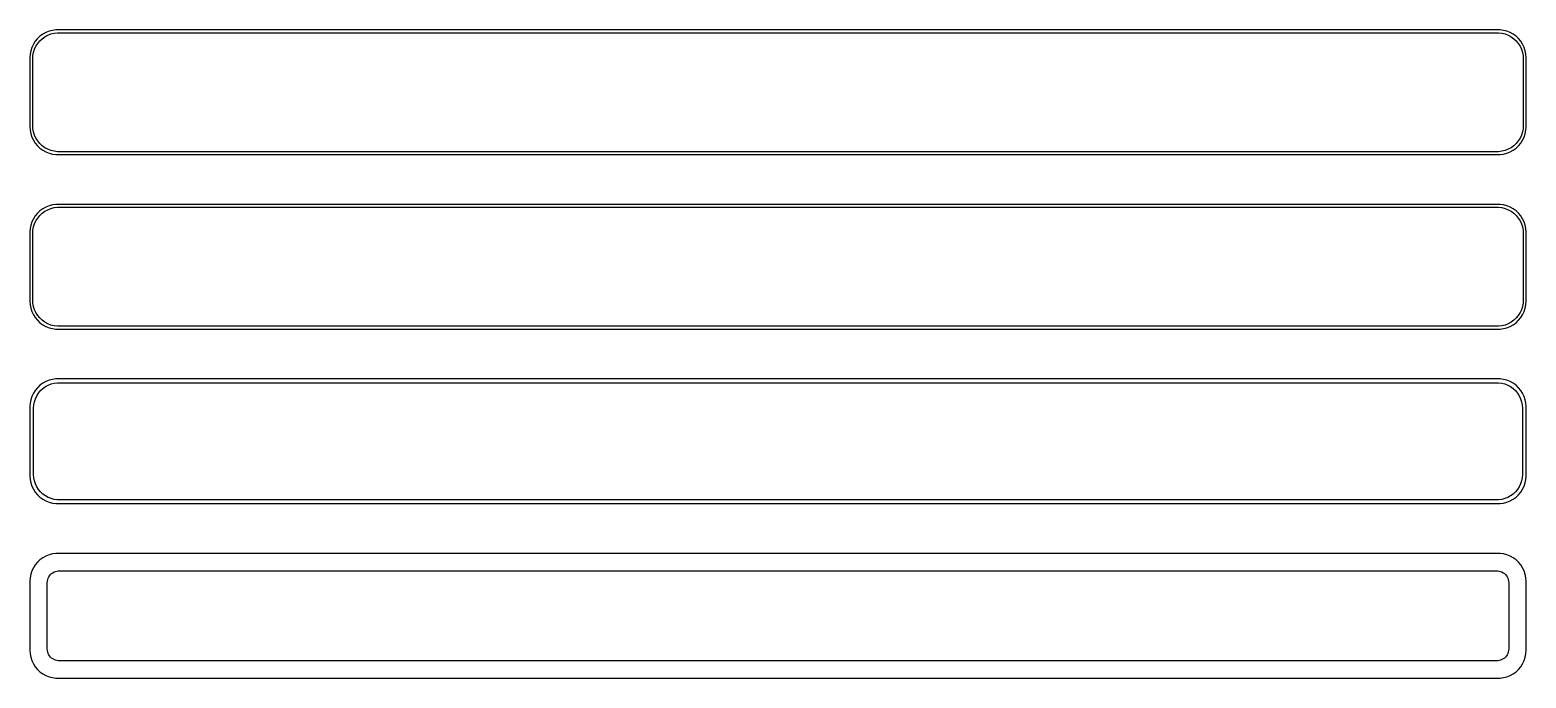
# Model space of a CAD drawing. Header units: metres. Extents: x -135 to 135, y 115 to 232.
import ezdxf

# ---------------------------------------------------------------- set-up
doc = ezdxf.new("R2010")
doc.units = ezdxf.units.M

msp = doc.modelspace()

# ---------------------------------------------------------------- linework, layer by layer
for p, q in [((-134.045, 229.689), (-134.382, 229.159)), ((-133.645, 230.173), (-134.045, 229.689)), ((-133.187, 230.603), (-133.645, 230.173)), ((-133.593, 229.292), (-133.213, 229.752)), ((-133.213, 229.752), (-132.778, 230.16)), ((-132.679, 230.972), (-133.187, 230.603)), ((-132.778, 230.16), (-132.295, 230.511)), ((-132.129, 231.274), (-132.679, 230.972)), ((-132.295, 230.511), (-131.772, 230.798)), ((-131.545, 231.505), (-132.129, 231.274)), ((-131.772, 230.798), (-131.218, 231.018)), ((-130.937, 231.661), (-131.545, 231.505)), ((-131.218, 231.018), (-130.64, 231.166)), ((-130.314, 231.74), (-130.937, 231.661)), ((-130.64, 231.166), (-130.048, 231.241)), ((130.314, 231.74), (-130.314, 231.74)), ((-130.048, 231.241), (130.048, 231.241)), ((130.048, 231.241), (130.64, 231.166)), ((130.937, 231.661), (130.314, 231.74)), ((130.64, 231.166), (131.218, 231.018)), ((131.545, 231.505), (130.937, 231.661)), ((131.218, 231.018), (131.772, 230.798)), ((132.129, 231.274), (131.545, 231.505)), ((131.772, 230.798), (132.295, 230.511)), ((132.679, 230.972), (132.129, 231.274)), ((132.295, 230.511), (132.778, 230.16)), ((133.187, 230.603), (132.679, 230.972)), ((132.778, 230.16), (133.213, 229.752)), ((133.645, 230.173), (133.187, 230.603)), ((133.213, 229.752), (133.593, 229.292)), ((134.045, 229.689), (133.645, 230.173)), ((134.382, 229.159), (134.045, 229.689)), ((-134.961, 227.377), (-135, 226.75)), ((-134.843, 227.993), (-134.961, 227.377)), ((-134.649, 228.591), (-134.843, 227.993)), ((-134.382, 229.159), (-134.649, 228.591)), ((-134.5, 226.5), (-134.463, 227.095)), ((-134.463, 227.095), (-134.351, 227.681)), ((-134.351, 227.681), (-134.166, 228.249)), ((-134.166, 228.249), (-133.912, 228.788)), ((-133.912, 228.788), (-133.593, 229.292)), ((133.593, 229.292), (133.912, 228.788)), ((133.912, 228.788), (134.166, 228.249)), ((134.166, 228.249), (134.351, 227.681)), ((134.351, 227.681), (134.463, 227.095)), ((134.649, 228.591), (134.382, 229.159)), ((134.463, 227.095), (134.5, 226.5)), ((134.843, 227.993), (134.649, 228.591)), ((134.961, 227.377), (134.843, 227.993)), ((135, 226.75), (134.961, 227.377)), ((-135, 226.75), (-135, 214.25)), ((-134.5, 214.5), (-134.5, 226.5)), ((134.5, 226.5), (134.5, 214.5)), ((135, 214.25), (135, 226.75)), ((-135, 214.25), (-134.961, 213.623)), ((-134.961, 213.623), (-134.843, 213.007)), ((-134.463, 213.905), (-134.5, 214.5)), ((-134.351, 213.319), (-134.463, 213.905)), ((-134.166, 212.751), (-134.351, 213.319)), ((134.351, 213.319), (134.166, 212.751)), ((134.463, 213.905), (134.351, 213.319)), ((134.5, 214.5), (134.463, 213.905)), ((134.843, 213.007), (134.961, 213.623)), ((134.961, 213.623), (135, 214.25)), ((-134.843, 213.007), (-134.649, 212.409)), ((-134.649, 212.409), (-134.382, 211.841)), ((-134.382, 211.841), (-134.045, 211.311)), ((-133.912, 212.212), (-134.166, 212.751)), ((-134.045, 211.311), (-133.645, 210.827)), ((-133.593, 211.708), (-133.912, 212.212)), ((-133.645, 210.827), (-133.187, 210.397)), ((-133.213, 211.248), (-133.593, 211.708)), ((-132.778, 210.84), (-133.213, 211.248)), ((-132.295, 210.489), (-132.778, 210.84)), ((132.778, 210.84), (132.295, 210.489)), ((133.213, 211.248), (132.778, 210.84)), ((133.187, 210.397), (133.645, 210.827)), ((133.593, 211.708), (133.213, 211.248)), ((133.912, 212.212), (133.593, 211.708)), ((133.645, 210.827), (134.045, 211.311)), ((134.166, 212.751), (133.912, 212.212)), ((134.045, 211.311), (134.382, 211.841)), ((134.382, 211.841), (134.649, 212.409)), ((134.649, 212.409), (134.843, 213.007)), ((-133.187, 210.397), (-132.679, 210.028)), ((-132.679, 210.028), (-132.129, 209.726)), ((-131.772, 210.202), (-132.295, 210.489)), ((-132.129, 209.726), (-131.545, 209.495)), ((-131.218, 209.982), (-131.772, 210.202)), ((-131.545, 209.495), (-130.937, 209.339)), ((-130.64, 209.834), (-131.218, 209.982)), ((-130.937, 209.339), (-130.314, 209.26)), ((-130.048, 209.759), (-130.64, 209.834)), ((-130.314, 209.26), (130.314, 209.26)), ((130.048, 209.759), (-130.048, 209.759)), ((130.64, 209.834), (130.048, 209.759)), ((130.314, 209.26), (130.937, 209.339)), ((131.218, 209.982), (130.64, 209.834)), ((130.937, 209.339), (131.545, 209.495)), ((131.772, 210.202), (131.218, 209.982)), ((131.545, 209.495), (132.129, 209.726)), ((132.295, 210.489), (131.772, 210.202)), ((132.129, 209.726), (132.679, 210.028)), ((132.679, 210.028), (133.187, 210.397)), ((-131.545, 200.005), (-132.129, 199.774)), ((-130.937, 200.161), (-131.545, 200.005)), ((-130.314, 200.24), (-130.937, 200.161)), ((130.314, 200.24), (-130.314, 200.24)), ((130.937, 200.161), (130.314, 200.24)), ((131.545, 200.005), (130.937, 200.161)), ((132.129, 199.774), (131.545, 200.005)), ((-134.382, 197.659), (-134.649, 197.091)), ((-134.045, 198.189), (-134.382, 197.659)), ((-134.166, 196.749), (-133.912, 197.288)), ((-133.645, 198.673), (-134.045, 198.189)), ((-133.912, 197.288), (-133.593, 197.792)), ((-133.187, 199.103), (-133.645, 198.673)), ((-133.593, 197.792), (-133.213, 198.252)), ((-133.213, 198.252), (-132.778, 198.66)), ((-132.679, 199.472), (-133.187, 199.103)), ((-132.778, 198.66), (-132.295, 199.011)), ((-132.129, 199.774), (-132.679, 199.472)), ((-132.295, 199.011), (-131.772, 199.298)), ((-131.772, 199.298), (-131.218, 199.518)), ((-131.218, 199.518), (-130.64, 199.666)), ((-130.64, 199.666), (-130.048, 199.741)), ((-130.048, 199.741), (130.048, 199.741)), ((130.048, 199.741), (130.64, 199.666)), ((130.64, 199.666), (131.218, 199.518)), ((131.218, 199.518), (131.772, 199.298)), ((131.772, 199.298), (132.295, 199.011)), ((132.679, 199.472), (132.129, 199.774)), ((132.295, 199.011), (132.778, 198.66)), ((133.187, 199.103), (132.679, 199.472)), ((132.778, 198.66), (133.213, 198.252)), ((133.645, 198.673), (133.187, 199.103)), ((133.213, 198.252), (133.593, 197.792)), ((133.593, 197.792), (133.912, 197.288)), ((134.045, 198.189), (133.645, 198.673)), ((133.912, 197.288), (134.166, 196.749)), ((134.382, 197.659), (134.045, 198.189)), ((134.649, 197.091), (134.382, 197.659)), ((-134.961, 195.877), (-135, 195.25)), ((-135, 195.25), (-135, 182.75)), ((-134.843, 196.493), (-134.961, 195.877)), ((-134.649, 197.091), (-134.843, 196.493)), ((-134.5, 195), (-134.463, 195.595)), ((-134.5, 183), (-134.5, 195)), ((-134.463, 195.595), (-134.351, 196.181)), ((-134.351, 196.181), (-134.166, 196.749)), ((134.166, 196.749), (134.351, 196.181)), ((134.351, 196.181), (134.463, 195.595)), ((134.463, 195.595), (134.5, 195)), ((134.5, 195), (134.5, 183)), ((134.843, 196.493), (134.649, 197.091)), ((134.961, 195.877), (134.843, 196.493)), ((135, 195.25), (134.961, 195.877)), ((135, 182.75), (135, 195.25)), ((-135, 182.75), (-134.961, 182.123)), ((-134.961, 182.123), (-134.843, 181.507)), ((-134.843, 181.507), (-134.649, 180.909)), ((-134.649, 180.909), (-134.382, 180.341)), ((-134.463, 182.405), (-134.5, 183)), ((-134.351, 181.819), (-134.463, 182.405)), ((-134.166, 181.251), (-134.351, 181.819)), ((-133.912, 180.712), (-134.166, 181.251)), ((134.166, 181.251), (133.912, 180.712)), ((134.351, 181.819), (134.166, 181.251)), ((134.463, 182.405), (134.351, 181.819)), ((134.382, 180.341), (134.649, 180.909)), ((134.5, 183), (134.463, 182.405)), ((134.649, 180.909), (134.843, 181.507)), ((134.843, 181.507), (134.961, 182.123)), ((134.961, 182.123), (135, 182.75)), ((-134.382, 180.341), (-134.045, 179.811)), ((-134.045, 179.811), (-133.645, 179.327)), ((-133.593, 180.208), (-133.912, 180.712)), ((-133.645, 179.327), (-133.187, 178.897)), ((-133.213, 179.748), (-133.593, 180.208)), ((-132.778, 179.34), (-133.213, 179.748)), ((-133.187, 178.897), (-132.679, 178.528)), ((-132.295, 178.989), (-132.778, 179.34)), ((-132.679, 178.528), (-132.129, 178.226)), ((-131.772, 178.702), (-132.295, 178.989)), ((-132.129, 178.226), (-131.545, 177.995)), ((-131.218, 178.482), (-131.772, 178.702)), ((-130.64, 178.334), (-131.218, 178.482)), ((-130.048, 178.259), (-130.64, 178.334)), ((130.048, 178.259), (-130.048, 178.259)), ((130.64, 178.334), (130.048, 178.259)), ((131.218, 178.482), (130.64, 178.334)), ((131.772, 178.702), (131.218, 178.482)), ((131.545, 177.995), (132.129, 178.226)), ((132.295, 178.989), (131.772, 178.702)), ((132.129, 178.226), (132.679, 178.528)), ((132.778, 179.34), (132.295, 178.989)), ((132.679, 178.528), (133.187, 178.897)), ((133.213, 179.748), (132.778, 179.34)), ((133.187, 178.897), (133.645, 179.327)), ((133.593, 180.208), (133.213, 179.748)), ((133.912, 180.712), (133.593, 180.208)), ((133.645, 179.327), (134.045, 179.811)), ((134.045, 179.811), (134.382, 180.341)), ((-131.545, 177.995), (-130.937, 177.839)), ((-130.937, 177.839), (-130.314, 177.76)), ((-130.314, 177.76), (130.314, 177.76)), ((130.314, 177.76), (130.937, 177.839)), ((130.937, 177.839), (131.545, 177.995)), ((-133.187, 167.603), (-133.645, 167.173)), ((-132.679, 167.972), (-133.187, 167.603)), ((-132.129, 168.274), (-132.679, 167.972)), ((-132.203, 167.366), (-131.699, 167.643)), ((-131.545, 168.505), (-132.129, 168.274)), ((-131.699, 167.643), (-131.165, 167.854)), ((-130.937, 168.661), (-131.545, 168.505)), ((-131.165, 167.854), (-130.608, 167.997)), ((-130.314, 168.74), (-130.937, 168.661)), ((-130.608, 167.997), (-130.037, 168.069)), ((130.314, 168.74), (-130.314, 168.74)), ((-130.037, 168.069), (130.037, 168.069)), ((130.037, 168.069), (130.608, 167.997)), ((130.937, 168.661), (130.314, 168.74)), ((130.608, 167.997), (131.165, 167.854)), ((131.545, 168.505), (130.937, 168.661)), ((131.165, 167.854), (131.699, 167.643)), ((132.129, 168.274), (131.545, 168.505)), ((131.699, 167.643), (132.203, 167.366)), ((132.679, 167.972), (132.129, 168.274)), ((133.187, 167.603), (132.679, 167.972)), ((133.645, 167.173), (133.187, 167.603)), ((-134.843, 164.993), (-134.961, 164.377)), ((-134.649, 165.591), (-134.843, 164.993)), ((-134.382, 166.159), (-134.649, 165.591)), ((-134.045, 166.689), (-134.382, 166.159)), ((-134.185, 164.639), (-134.007, 165.185)), ((-133.645, 167.173), (-134.045, 166.689)), ((-134.007, 165.185), (-133.762, 165.706)), ((-133.762, 165.706), (-133.454, 166.191)), ((-133.454, 166.191), (-133.088, 166.634)), ((-133.088, 166.634), (-132.668, 167.028)), ((-132.668, 167.028), (-132.203, 167.366)), ((132.203, 167.366), (132.668, 167.028)), ((132.668, 167.028), (133.088, 166.634)), ((133.088, 166.634), (133.454, 166.191)), ((133.454, 166.191), (133.762, 165.706)), ((134.045, 166.689), (133.645, 167.173)), ((133.762, 165.706), (134.007, 165.185)), ((134.007, 165.185), (134.185, 164.639)), ((134.382, 166.159), (134.045, 166.689)), ((134.649, 165.591), (134.382, 166.159)), ((134.843, 164.993), (134.649, 165.591)), ((134.961, 164.377), (134.843, 164.993)), ((-134.961, 164.377), (-135, 163.75)), ((-135, 163.75), (-135, 151.25)), ((-134.328, 163.5), (-134.292, 164.074)), ((-134.328, 151.5), (-134.328, 163.5)), ((-134.292, 164.074), (-134.185, 164.639)), ((134.185, 164.639), (134.292, 164.074)), ((134.292, 164.074), (134.328, 163.5)), ((134.328, 163.5), (134.328, 151.5)), ((135, 163.75), (134.961, 164.377)), ((135, 151.25), (135, 163.75)), ((-135, 151.25), (-134.961, 150.623)), ((-134.292, 150.926), (-134.328, 151.5)), ((134.328, 151.5), (134.292, 150.926)), ((134.961, 150.623), (135, 151.25)), ((-134.961, 150.623), (-134.843, 150.007)), ((-134.843, 150.007), (-134.649, 149.409)), ((-134.649, 149.409), (-134.382, 148.841)), ((-134.382, 148.841), (-134.045, 148.311)), ((-134.185, 150.361), (-134.292, 150.926)), ((-134.007, 149.815), (-134.185, 150.361)), ((-133.762, 149.294), (-134.007, 149.815)), ((-133.454, 148.809), (-133.762, 149.294)), ((-133.088, 148.366), (-133.454, 148.809)), ((133.454, 148.809), (133.088, 148.366)), ((133.762, 149.294), (133.454, 148.809)), ((134.007, 149.815), (133.762, 149.294)), ((134.185, 150.361), (134.007, 149.815)), ((134.045, 148.311), (134.382, 148.841)), ((134.292, 150.926), (134.185, 150.361)), ((134.382, 148.841), (134.649, 149.409)), ((134.649, 149.409), (134.843, 150.007)), ((134.843, 150.007), (134.961, 150.623)), ((-134.045, 148.311), (-133.645, 147.827)), ((-133.645, 147.827), (-133.187, 147.397)), ((-133.187, 147.397), (-132.679, 147.028)), ((-132.668, 147.972), (-133.088, 148.366)), ((-132.679, 147.028), (-132.129, 146.726)), ((-132.203, 147.634), (-132.668, 147.972)), ((-131.699, 147.357), (-132.203, 147.634)), ((-132.129, 146.726), (-131.545, 146.495)), ((-131.165, 147.146), (-131.699, 147.357)), ((-131.545, 146.495), (-130.937, 146.339)), ((-130.608, 147.003), (-131.165, 147.146)), ((-130.937, 146.339), (-130.314, 146.26)), ((-130.037, 146.931), (-130.608, 147.003)), ((-130.314, 146.26), (130.314, 146.26)), ((130.037, 146.931), (-130.037, 146.931)), ((130.608, 147.003), (130.037, 146.931)), ((130.314, 146.26), (130.937, 146.339)), ((131.165, 147.146), (130.608, 147.003)), ((130.937, 146.339), (131.545, 146.495)), ((131.699, 147.357), (131.165, 147.146)), ((131.545, 146.495), (132.129, 146.726)), ((132.203, 147.634), (131.699, 147.357)), ((132.129, 146.726), (132.679, 147.028)), ((132.668, 147.972), (132.203, 147.634)), ((133.088, 148.366), (132.668, 147.972)), ((132.679, 147.028), (133.187, 147.397)), ((133.187, 147.397), (133.645, 147.827)), ((133.645, 147.827), (134.045, 148.311)), ((-134.045, 135.189), (-134.382, 134.659)), ((-133.645, 135.673), (-134.045, 135.189)), ((-133.187, 136.103), (-133.645, 135.673)), ((-132.679, 136.472), (-133.187, 136.103)), ((-132.129, 136.774), (-132.679, 136.472)), ((-131.545, 137.005), (-132.129, 136.774)), ((-130.937, 137.161), (-131.545, 137.005)), ((-130.314, 137.24), (-130.937, 137.161)), ((130.314, 137.24), (-130.314, 137.24)), ((130.937, 137.161), (130.314, 137.24)), ((131.545, 137.005), (130.937, 137.161)), ((132.129, 136.774), (131.545, 137.005)), ((132.679, 136.472), (132.129, 136.774)), ((133.187, 136.103), (132.679, 136.472)), ((133.645, 135.673), (133.187, 136.103)), ((134.045, 135.189), (133.645, 135.673)), ((134.382, 134.659), (134.045, 135.189)), ((-134.961, 132.877), (-135, 132.25)), ((-134.843, 133.493), (-134.961, 132.877)), ((-134.649, 134.091), (-134.843, 133.493)), ((-134.382, 134.659), (-134.649, 134.091)), ((-131.843, 132.264), (-131.793, 132.525)), ((-131.793, 132.525), (-131.711, 132.777)), ((-131.711, 132.777), (-131.599, 133.016)), ((-131.599, 133.016), (-131.457, 133.24)), ((-131.457, 133.24), (-131.288, 133.444)), ((-131.288, 133.444), (-131.095, 133.625)), ((-131.095, 133.625), (-130.88, 133.781)), ((-130.88, 133.781), (-130.648, 133.909)), ((-130.648, 133.909), (-130.402, 134.006)), ((-130.402, 134.006), (-130.145, 134.072)), ((-130.145, 134.072), (-129.882, 134.105)), ((-129.882, 134.105), (129.882, 134.105)), ((129.882, 134.105), (130.145, 134.072)), ((130.145, 134.072), (130.402, 134.006)), ((130.402, 134.006), (130.648, 133.909)), ((130.648, 133.909), (130.88, 133.781)), ((130.88, 133.781), (131.095, 133.625)), ((131.095, 133.625), (131.288, 133.444)), ((131.288, 133.444), (131.457, 133.24)), ((131.457, 133.24), (131.599, 133.016)), ((131.599, 133.016), (131.711, 132.777)), ((131.711, 132.777), (131.793, 132.525)), ((131.793, 132.525), (131.843, 132.264)), ((134.649, 134.091), (134.382, 134.659)), ((134.843, 133.493), (134.649, 134.091)), ((134.961, 132.877), (134.843, 133.493)), ((135, 132.25), (134.961, 132.877)), ((-135, 132.25), (-135, 119.75)), ((-131.86, 132), (-131.843, 132.264)), ((-131.86, 120), (-131.86, 132)), ((131.843, 132.264), (131.86, 132)), ((131.86, 132), (131.86, 120)), ((135, 119.75), (135, 132.25)), ((-135, 119.75), (-134.961, 119.123)), ((-134.961, 119.123), (-134.843, 118.507)), ((-131.843, 119.736), (-131.86, 120)), ((-131.793, 119.475), (-131.843, 119.736)), ((-131.711, 119.223), (-131.793, 119.475)), ((-131.599, 118.984), (-131.711, 119.223)), ((-131.457, 118.76), (-131.599, 118.984)), ((131.599, 118.984), (131.457, 118.76)), ((131.711, 119.223), (131.599, 118.984)), ((131.793, 119.475), (131.711, 119.223)), ((131.843, 119.736), (131.793, 119.475)), ((131.86, 120), (131.843, 119.736)), ((134.843, 118.507), (134.961, 119.123)), ((134.961, 119.123), (135, 119.75)), ((-134.843, 118.507), (-134.649, 117.909)), ((-134.649, 117.909), (-134.382, 117.341)), ((-134.382, 117.341), (-134.045, 116.811)), ((-134.045, 116.811), (-133.645, 116.327)), ((-133.645, 116.327), (-133.187, 115.897)), ((-131.288, 118.556), (-131.457, 118.76)), ((-131.095, 118.375), (-131.288, 118.556)), ((-130.88, 118.219), (-131.095, 118.375)), ((-130.648, 118.091), (-130.88, 118.219)), ((-130.402, 117.994), (-130.648, 118.091)), ((-130.145, 117.928), (-130.402, 117.994)), ((-129.882, 117.895), (-130.145, 117.928)), ((129.882, 117.895), (-129.882, 117.895)), ((130.145, 117.928), (129.882, 117.895)), ((130.402, 117.994), (130.145, 117.928)), ((130.648, 118.091), (130.402, 117.994)), ((130.88, 118.219), (130.648, 118.091)), ((131.095, 118.375), (130.88, 118.219)), ((131.288, 118.556), (131.095, 118.375)), ((131.457, 118.76), (131.288, 118.556)), ((133.187, 115.897), (133.645, 116.327)), ((133.645, 116.327), (134.045, 116.811)), ((134.045, 116.811), (134.382, 117.341)), ((134.382, 117.341), (134.649, 117.909)), ((134.649, 117.909), (134.843, 118.507)), ((-133.187, 115.897), (-132.679, 115.528)), ((-132.679, 115.528), (-132.129, 115.226)), ((-132.129, 115.226), (-131.545, 114.995)), ((-131.545, 114.995), (-130.937, 114.839)), ((-130.937, 114.839), (-130.314, 114.76)), ((-130.314, 114.76), (130.314, 114.76)), ((130.314, 114.76), (130.937, 114.839)), ((130.937, 114.839), (131.545, 114.995)), ((131.545, 114.995), (132.129, 115.226)), ((132.129, 115.226), (132.679, 115.528)), ((132.679, 115.528), (133.187, 115.897))]:
    msp.add_line(p, q)

doc.saveas('drawing.dxf')
